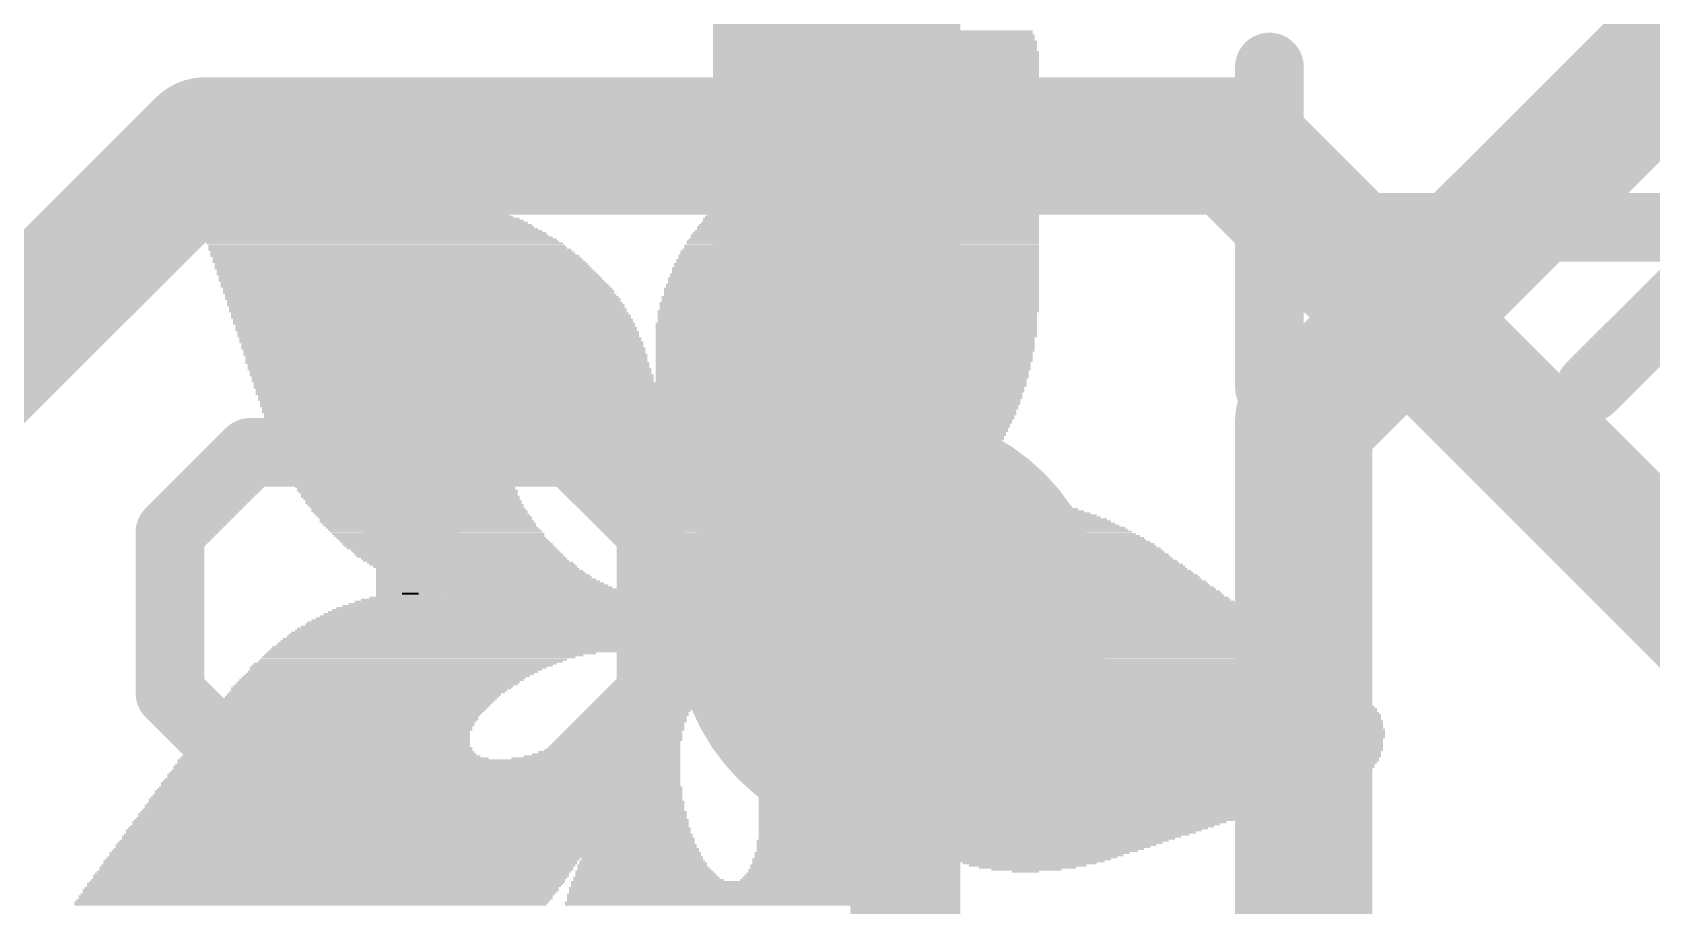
# Model space of a CAD drawing. Extents: x -0.5 to 14.5, y -0.1 to 18.7.
# Drawn here: x 2.222 to 5.215, y 7.485 to 9.1 of the extents above; entities that cross this region are included whole.
import ezdxf

# ---------------------------------------------------------------- set-up
doc = ezdxf.new("R2010")
doc.units = 0
for name, color, linetype in [('1', 12, 'CONTINUOUS'), ('16', 132, 'CONTINUOUS'), ('18', 110, 'CONTINUOUS'), ('21', 40, 'CONTINUOUS'), ('22', 6, 'CONTINUOUS')]:
    doc.layers.add(name, color=color, linetype=linetype)

# ---------------------------------------------------------------- blocks, each defined once
blk = doc.blocks.new('RECT')
blk.add_solid([(-0.5, -0.5), (0.5, -0.5), (-0.5, 0.5), (0.5, 0.5)])
blk = doc.blocks.new('ROUNDV')
at = {"const_width": 0.5}
blk.add_lwpolyline([(0, -0.25, 1), (0, 0.25, 1), (0, -0.25)], format="xyb", dxfattribs=at)

msp = doc.modelspace()

# ---------------------------------------------------------------- linework, layer by layer
at = {"layer": '1'}
for points, const_width in [([(3.683, 10.287), (3.683, 8.128)], 0.4064), ([(4.572, 8.382), (5.7, 9.51)], 0.254), ([(4.572, 6.858), (4.572, 8.382)], 0.254), ([(3.683, 8.128), (3.81, 8.001)], 0.4064)]:
    msp.add_lwpolyline(points, dxfattribs=dict(at, const_width=const_width))
for points, const_width in [([(4.6355, 8.382, 1), (4.5085, 8.382)], 0.127), ([(4.5271, 8.4269, 1), (4.6169, 8.3371)], 0.127), ([(3.7548, 8.1998, 1), (3.6112, 8.0562)], 0.2032), ([(3.5814, 8.128, 1), (3.7846, 8.128)], 0.2032), ([(3.7382, 7.9292, 1), (3.8818, 8.0728)], 0.2032)]:
    msp.add_lwpolyline(points, format="xyb", dxfattribs=dict(at, const_width=const_width))
at = {"layer": '16', "const_width": 0.254}
for points in [[(2.54, 8.89), (1.27, 7.62)], [(4.445, 8.89), (2.54, 8.89)], [(5.715, 7.62), (4.445, 8.89)]]:
    msp.add_lwpolyline(points, dxfattribs=at)
at = {"layer": '16', "const_width": 0.127}
for points in [[(2.54, 8.9535, 1), (2.54, 8.8265)], [(2.5849, 8.8451, 1), (2.4951, 8.9349)], [(4.4899, 8.9349, 1), (4.4001, 8.8451)], [(4.445, 8.8265, 1), (4.445, 8.9535)]]:
    msp.add_lwpolyline(points, format="xyb", dxfattribs=at)
at = {"layer": '21'}
for points, const_width in [([(3.8354, 5.0832), (3.8354, 9.6488)], 0.2032), ([(2.4757, 8.1749), (2.624, 8.3232)], 0.127), ([(2.624, 8.3232), (2.7723, 8.3232)], 0.127), ([(2.7723, 8.3232), (2.9206, 8.1749)], 0.127), ([(2.9206, 8.1749), (3.0689, 8.3232)], 0.127), ([(3.0689, 8.3232), (3.2172, 8.3232)], 0.127), ([(3.2172, 8.3232), (3.3655, 8.1749)], 0.127), ([(2.4757, 7.8783), (2.4757, 8.1749)], 0.127), ([(2.9206, 8.1749), (2.9206, 8.0266)], 0.127), ([(3.3655, 8.1749), (3.3655, 7.8783)], 0.127), ([(2.624, 7.73), (2.4757, 7.8783)], 0.127), ([(3.3655, 7.8783), (3.2172, 7.73)], 0.127)]:
    msp.add_lwpolyline(points, dxfattribs=dict(at, const_width=const_width))
at = {"layer": '21', "const_width": 0.0635}
for points in [[(2.624, 8.3549, 1), (2.624, 8.2914)], [(2.6465, 8.3007, 1), (2.6016, 8.3456)], [(2.7948, 8.3456, 1), (2.7499, 8.3007)], [(2.7723, 8.2914, 1), (2.7723, 8.3549)], [(3.0689, 8.3549, 1), (3.0689, 8.2914)], [(3.0914, 8.3007, 1), (3.0465, 8.3456)], [(3.2397, 8.3456, 1), (3.1948, 8.3007)], [(3.2172, 8.2914, 1), (3.2172, 8.3549)], [(2.5075, 8.1749, 1), (2.444, 8.1749)], [(2.9524, 8.1749, 1), (2.8889, 8.1749)], [(3.3973, 8.1749, 1), (3.3338, 8.1749)], [(2.4533, 8.1973, 1), (2.4982, 8.1524)], [(2.8982, 8.1973, 1), (2.9431, 8.1524)], [(2.8982, 8.1524, 1), (2.9431, 8.1973)], [(3.343, 8.1524, 1), (3.388, 8.1973)], [(2.8889, 8.0266, 1), (2.9524, 8.0266)], [(2.4982, 7.9008, 1), (2.4533, 7.8559)], [(3.388, 7.8559, 1), (3.343, 7.9008)], [(2.444, 7.8783, 1), (2.5075, 7.8783)], [(3.3338, 7.8783, 1), (3.3973, 7.8783)], [(2.6016, 7.7076, 1), (2.6465, 7.7525)], [(3.1948, 7.7525, 1), (3.2397, 7.7076)]]:
    msp.add_lwpolyline(points, format="xyb", dxfattribs=at)
at = {"layer": '22', "const_width": 0.127}
for points in [[(4.5085, 8.443), (4.5085, 9.0361)], [(5.3983, 8.7396), (4.5085, 8.7396)], [(5.1017, 8.443), (5.3983, 8.7396)]]:
    msp.add_lwpolyline(points, dxfattribs=at)
at = {"layer": '22', "const_width": 0.0635}
for points in [[(4.5403, 9.0361, 1), (4.4768, 9.0361)], [(4.5085, 8.7713, 1), (4.5085, 8.7078)], [(4.4768, 8.443, 1), (4.5403, 8.443)], [(5.0792, 8.4654, 1), (5.1241, 8.4205)]]:
    msp.add_lwpolyline(points, format="xyb", dxfattribs=at)

# ---------------------------------------------------------------- block references
at = {"layer": '18', "xscale": 0.8001, "yscale": 0.8001}
msp.add_blockref('ROUNDV', (3.81, 8.001), dxfattribs=at)
msp.add_blockref('ROUNDV', (3.81, 8.001), dxfattribs=at)
at = {"layer": '22'}
for p, xscale, yscale in [((3.9853, 9.1021), 0.1715, 0.0038), ((3.9681, 9.0716), 0.221, 0.0038), ((3.9719, 9.0754), 0.2134, 0.0038), ((3.9739, 9.0792), 0.2095, 0.0038), ((3.9777, 9.083), 0.2019, 0.0038), ((3.9777, 9.0869), 0.1943, 0.0039), ((3.9796, 9.0907), 0.1905, 0.0038), ((3.9834, 9.0945), 0.1829, 0.0038), ((3.9834, 9.0983), 0.1753, 0.0038), ((3.951, 9.0411), 0.2629, 0.0038), ((3.9529, 9.0449), 0.2591, 0.0038), ((3.9548, 9.0488), 0.2553, 0.0039), ((3.9586, 9.0526), 0.2476, 0.0038), ((3.9605, 9.0564), 0.2438, 0.0038), ((3.9624, 9.0602), 0.24, 0.0038), ((3.9662, 9.064), 0.2324, 0.0038), ((3.9662, 9.0678), 0.2248, 0.0038), ((3.93, 9.0107), 0.3048, 0.0039), ((3.9319, 9.0145), 0.301, 0.0038), ((3.9338, 9.0183), 0.2972, 0.0038), ((3.9377, 9.0221), 0.2895, 0.0038), ((3.9396, 9.0259), 0.2857, 0.0038), ((3.9415, 9.0297), 0.2819, 0.0038), ((3.9453, 9.0335), 0.2743, 0.0038), ((3.9472, 9.0373), 0.2705, 0.0038), ((3.9091, 8.9802), 0.3467, 0.0038), ((3.911, 8.984), 0.3429, 0.0038), ((3.9129, 8.9878), 0.3391, 0.0038), ((3.9167, 8.9916), 0.3315, 0.0038), ((3.9186, 8.9954), 0.3276, 0.0038), ((3.9224, 8.9992), 0.32, 0.0038), ((3.9243, 9.003), 0.3162, 0.0038), ((3.9262, 9.0068), 0.3124, 0.0038), ((3.8881, 8.9497), 0.3886, 0.0038), ((3.89, 8.9535), 0.3848, 0.0038), ((3.8938, 8.9573), 0.3772, 0.0038), ((3.8957, 8.9611), 0.3734, 0.0038), ((3.8976, 8.9649), 0.3696, 0.0038), ((3.9015, 8.9687), 0.3619, 0.0038), ((3.9034, 8.9726), 0.3581, 0.0039), ((3.9053, 8.9764), 0.3543, 0.0038), ((2.5984, 8.9192), 0.0724, 0.0038), ((2.5966, 8.923), 0.0457, 0.0038), ((3.8672, 8.9192), 0.4305, 0.0038), ((3.8691, 8.923), 0.4267, 0.0038), ((3.8729, 8.9268), 0.4191, 0.0038), ((3.8748, 8.9306), 0.4153, 0.0038), ((3.8767, 8.9345), 0.4115, 0.0039), ((3.8805, 8.9383), 0.4038, 0.0038), ((3.8824, 8.9421), 0.4, 0.0038), ((3.8843, 8.9459), 0.3962, 0.0038), ((2.6232, 8.8925), 0.1905, 0.0038), ((2.6194, 8.8963), 0.1753, 0.0039), ((2.6156, 8.9002), 0.16, 0.0038), ((2.6118, 8.904), 0.1447, 0.0038), ((2.608, 8.9078), 0.1295, 0.0038), ((2.6061, 8.9116), 0.1105, 0.0038), ((2.6023, 8.9154), 0.0953, 0.0038), ((3.8481, 8.8925), 0.4686, 0.0038), ((3.8519, 8.8963), 0.461, 0.0039), ((3.8538, 8.9002), 0.4572, 0.0038), ((3.8557, 8.904), 0.4534, 0.0038), ((3.8595, 8.9078), 0.4458, 0.0038), ((3.8615, 8.9116), 0.4419, 0.0038), ((3.8634, 8.9154), 0.4381, 0.0038), ((2.6613, 8.8621), 0.2972, 0.0038), ((2.6499, 8.8697), 0.2743, 0.0038), ((2.6556, 8.8659), 0.2857, 0.0038), ((2.6404, 8.8773), 0.2477, 0.0038), ((2.6461, 8.8735), 0.2591, 0.0038), ((2.6365, 8.8811), 0.2324, 0.0038), ((2.627, 8.8887), 0.2058, 0.0038), ((2.6327, 8.8849), 0.2172, 0.0038), ((3.8272, 8.8621), 0.5105, 0.0038), ((3.831, 8.8659), 0.5029, 0.0038), ((3.8329, 8.8697), 0.4991, 0.0038), ((3.8348, 8.8735), 0.4953, 0.0038), ((3.8386, 8.8773), 0.4877, 0.0038), ((3.8405, 8.8811), 0.4839, 0.0038), ((3.8443, 8.8849), 0.4762, 0.0038), ((3.8462, 8.8887), 0.4724, 0.0038), ((2.6708, 8.8544), 0.3238, 0.0038), ((2.6937, 8.8392), 0.3696, 0.0038), ((2.6994, 8.8354), 0.381, 0.0038), ((2.7051, 8.8316), 0.3924, 0.0038), ((2.6766, 8.8506), 0.3353, 0.0038), ((2.6823, 8.8468), 0.3467, 0.0038), ((2.688, 8.843), 0.3581, 0.0038), ((2.667, 8.8582), 0.3086, 0.0039), ((3.8081, 8.8316), 0.5486, 0.0038), ((3.81, 8.8354), 0.5448, 0.0038), ((3.8138, 8.8392), 0.5372, 0.0038), ((3.8157, 8.843), 0.5334, 0.0038), ((3.8176, 8.8468), 0.5296, 0.0038), ((3.8195, 8.8506), 0.5258, 0.0038), ((3.8234, 8.8544), 0.5181, 0.0038), ((3.8253, 8.8582), 0.5143, 0.0039), ((2.7108, 8.8278), 0.4038, 0.0038), ((2.7166, 8.824), 0.4153, 0.0038), ((2.7356, 8.8125), 0.4458, 0.0038), ((2.7432, 8.8087), 0.461, 0.0038), ((2.7489, 8.8049), 0.4724, 0.0038), ((2.7242, 8.8201), 0.4229, 0.0039), ((2.7299, 8.8163), 0.4343, 0.0038), ((2.7566, 8.8011), 0.4801, 0.0038), ((3.7929, 8.8011), 0.5791, 0.0038), ((3.7948, 8.8049), 0.5753, 0.0038), ((3.7967, 8.8087), 0.5715, 0.0038), ((3.7986, 8.8125), 0.5677, 0.0038), ((3.8005, 8.8163), 0.5639, 0.0038), ((3.8024, 8.8201), 0.5601, 0.0039), ((3.8043, 8.824), 0.5562, 0.0038), ((3.8062, 8.8278), 0.5524, 0.0038), ((2.768, 8.7935), 0.5029, 0.0038), ((2.7623, 8.7973), 0.4915, 0.0038), ((2.7756, 8.7897), 0.5106, 0.0038), ((2.7813, 8.7859), 0.522, 0.0038), ((2.787, 8.782), 0.5334, 0.0039), ((2.8041, 8.7706), 0.5601, 0.0038), ((2.7946, 8.7782), 0.541, 0.0038), ((2.8004, 8.7744), 0.5525, 0.0038), ((3.7795, 8.7744), 0.6058, 0.0038), ((3.7795, 8.7706), 0.6058, 0.0038), ((3.7814, 8.7782), 0.602, 0.0038), ((3.7833, 8.782), 0.5982, 0.0039), ((3.7853, 8.7859), 0.5943, 0.0038), ((3.7872, 8.7897), 0.5905, 0.0038), ((3.7891, 8.7935), 0.5867, 0.0038), ((3.791, 8.7973), 0.5829, 0.0038), ((2.8098, 8.7668), 0.5715, 0.0038), ((2.8155, 8.763), 0.5753, 0.0038), ((2.8194, 8.7592), 0.583, 0.0038), ((2.8251, 8.7554), 0.5944, 0.0038), ((2.8384, 8.7439), 0.6135, 0.0039), ((2.8308, 8.7516), 0.5982, 0.0038), ((2.8346, 8.7478), 0.6058, 0.0038), ((2.8423, 8.7401), 0.6134, 0.0038), ((3.7662, 8.7401), 0.6324, 0.0038), ((3.7681, 8.7439), 0.6286, 0.0039), ((3.77, 8.7478), 0.6248, 0.0038), ((3.7719, 8.7554), 0.621, 0.0038), ((3.7719, 8.7516), 0.621, 0.0038), ((3.7738, 8.7592), 0.6172, 0.0038), ((3.7757, 8.763), 0.6134, 0.0038), ((3.7776, 8.7668), 0.6096, 0.0038), ((2.8461, 8.7363), 0.621, 0.0038), ((2.8499, 8.7325), 0.6286, 0.0038), ((2.8556, 8.7287), 0.6324, 0.0038), ((2.8575, 8.7249), 0.6362, 0.0038), ((2.8614, 8.7211), 0.6439, 0.0038), ((2.8728, 8.7097), 0.6591, 0.0038), ((2.8671, 8.7173), 0.6477, 0.0038), ((2.869, 8.7135), 0.6515, 0.0038), ((3.7567, 8.7135), 0.6515, 0.0038), ((3.7567, 8.7097), 0.6515, 0.0038), ((3.7586, 8.7173), 0.6477, 0.0038), ((3.7605, 8.7249), 0.6439, 0.0038), ((3.7605, 8.7211), 0.6439, 0.0038), ((3.7624, 8.7287), 0.6401, 0.0038), ((3.7643, 8.7325), 0.6363, 0.0038), ((3.7662, 8.7363), 0.6324, 0.0038), ((2.8765, 8.7058), 0.6591, 0.0039), ((2.8784, 8.702), 0.6629, 0.0038), ((2.8822, 8.6982), 0.6705, 0.0038), ((2.8861, 8.6944), 0.6706, 0.0038), ((2.888, 8.6906), 0.6744, 0.0038), ((2.8918, 8.6868), 0.682, 0.0038), ((2.8956, 8.683), 0.682, 0.0038), ((3.749, 8.6868), 0.6667, 0.0038), ((3.749, 8.683), 0.6667, 0.0038), ((3.751, 8.6944), 0.6629, 0.0038), ((3.751, 8.6906), 0.6629, 0.0038), ((3.7529, 8.6982), 0.6591, 0.0038), ((3.7548, 8.7058), 0.6553, 0.0039), ((3.7548, 8.702), 0.6553, 0.0038), ((2.8975, 8.6792), 0.6858, 0.0038), ((2.8994, 8.6754), 0.6896, 0.0038), ((2.9032, 8.6716), 0.6896, 0.0038), ((2.9051, 8.6677), 0.6934, 0.0039), ((2.907, 8.6639), 0.6972, 0.0038), ((2.9108, 8.6601), 0.6973, 0.0038), ((2.9127, 8.6563), 0.7011, 0.0038), ((2.9146, 8.6525), 0.7049, 0.0038), ((3.7414, 8.6525), 0.682, 0.0038), ((3.7433, 8.6639), 0.6782, 0.0038), ((3.7433, 8.6601), 0.6782, 0.0038), ((3.7433, 8.6563), 0.6782, 0.0038), ((3.7452, 8.6716), 0.6744, 0.0038), ((3.7452, 8.6677), 0.6744, 0.0039), ((3.7471, 8.6792), 0.6705, 0.0038), ((3.7471, 8.6754), 0.6705, 0.0038), ((2.9184, 8.6487), 0.7049, 0.0038), ((2.9204, 8.6449), 0.7087, 0.0038), ((2.9223, 8.6411), 0.7125, 0.0038), ((2.9261, 8.6373), 0.7125, 0.0038), ((2.928, 8.6335), 0.7163, 0.0038), ((2.9299, 8.6296), 0.7201, 0.0039), ((2.9337, 8.6258), 0.72, 0.0038), ((2.9357, 8.622), 0.7239, 0.0038), ((3.7357, 8.6258), 0.6934, 0.0038), ((3.7357, 8.622), 0.6934, 0.0038), ((3.7376, 8.6335), 0.6896, 0.0038), ((3.7376, 8.6296), 0.6896, 0.0039), ((3.7395, 8.6449), 0.6858, 0.0038), ((3.7395, 8.6411), 0.6858, 0.0038), ((3.7395, 8.6373), 0.6858, 0.0038), ((3.7414, 8.6487), 0.682, 0.0038), ((2.9357, 8.6182), 0.7239, 0.0038), ((2.9432, 8.6068), 0.7315, 0.0038), ((2.9395, 8.6144), 0.7239, 0.0038), ((2.9414, 8.6106), 0.7277, 0.0038), ((2.9451, 8.603), 0.7277, 0.0038), ((2.947, 8.5992), 0.7315, 0.0038), ((2.9489, 8.5954), 0.7353, 0.0038), ((2.9508, 8.5915), 0.7315, 0.0039), ((3.7319, 8.5992), 0.701, 0.0038), ((3.7319, 8.5954), 0.701, 0.0038), ((3.7319, 8.5915), 0.701, 0.0039), ((3.7338, 8.6106), 0.6972, 0.0038), ((3.7338, 8.6068), 0.6972, 0.0038), ((3.7338, 8.603), 0.6972, 0.0038), ((3.7357, 8.6182), 0.6934, 0.0038), ((3.7357, 8.6144), 0.6934, 0.0038), ((2.9527, 8.5877), 0.7353, 0.0038), ((2.9527, 8.5839), 0.7353, 0.0038), ((2.9566, 8.5801), 0.7353, 0.0038), ((2.9585, 8.5763), 0.7391, 0.0038), ((2.9585, 8.5725), 0.7391, 0.0038), ((2.9642, 8.5611), 0.743, 0.0038), ((2.9623, 8.5687), 0.7391, 0.0038), ((2.9623, 8.5649), 0.7391, 0.0038), ((3.7262, 8.5611), 0.7048, 0.0038), ((3.73, 8.5839), 0.7048, 0.0038), ((3.7281, 8.5801), 0.701, 0.0038), ((3.7281, 8.5763), 0.701, 0.0038), ((3.7281, 8.5725), 0.701, 0.0038), ((3.7281, 8.5687), 0.701, 0.0038), ((3.7281, 8.5649), 0.701, 0.0038), ((3.7319, 8.5877), 0.701, 0.0038), ((2.9661, 8.5573), 0.7392, 0.0038), ((2.968, 8.5534), 0.743, 0.0039), ((2.968, 8.5496), 0.743, 0.0038), ((2.9718, 8.5458), 0.743, 0.0038), ((2.9718, 8.542), 0.743, 0.0038), ((2.9718, 8.5382), 0.743, 0.0038), ((2.9756, 8.5344), 0.743, 0.0038), ((2.9756, 8.5306), 0.743, 0.0038), ((3.7262, 8.5573), 0.7048, 0.0038), ((3.7262, 8.5534), 0.7048, 0.0039), ((3.7262, 8.5496), 0.7048, 0.0038), ((3.7262, 8.5458), 0.7048, 0.0038), ((3.7262, 8.542), 0.7048, 0.0038), ((3.7262, 8.5382), 0.7048, 0.0038), ((3.7243, 8.5344), 0.701, 0.0038), ((3.7243, 8.5306), 0.701, 0.0038), ((2.9775, 8.5268), 0.7468, 0.0038), ((2.9794, 8.523), 0.743, 0.0038), ((2.9794, 8.5192), 0.743, 0.0038), ((2.9813, 8.5153), 0.7468, 0.0039), ((2.9832, 8.5115), 0.7429, 0.0038), ((2.9832, 8.5077), 0.7429, 0.0038), ((2.9851, 8.5039), 0.7467, 0.0038), ((2.987, 8.5001), 0.7429, 0.0038), ((3.7243, 8.5268), 0.701, 0.0038), ((3.7243, 8.523), 0.701, 0.0038), ((3.7243, 8.5192), 0.701, 0.0038), ((3.7243, 8.5153), 0.701, 0.0039), ((3.7243, 8.5115), 0.701, 0.0038), ((3.7224, 8.5077), 0.6972, 0.0038), ((3.7224, 8.5039), 0.6972, 0.0038), ((3.7224, 8.5001), 0.6972, 0.0038), ((2.987, 8.4963), 0.7429, 0.0038), ((2.987, 8.4925), 0.7429, 0.0038), ((2.9889, 8.4887), 0.7467, 0.0038), ((2.9909, 8.4849), 0.7429, 0.0038), ((2.9909, 8.4811), 0.7429, 0.0038), ((2.9928, 8.4772), 0.7467, 0.0039), ((2.9947, 8.4734), 0.7429, 0.0038), ((3.7224, 8.4963), 0.6972, 0.0038), ((3.7224, 8.4925), 0.6972, 0.0038), ((3.7205, 8.4887), 0.6934, 0.0038), ((3.7205, 8.4849), 0.6934, 0.0038), ((3.7205, 8.4811), 0.6934, 0.0038), ((3.7205, 8.4772), 0.6934, 0.0039), ((3.7186, 8.4734), 0.6896, 0.0038), ((2.9947, 8.4696), 0.7429, 0.0038), ((2.9966, 8.4658), 0.7467, 0.0038), ((2.9985, 8.462), 0.7429, 0.0038), ((2.9985, 8.4582), 0.7429, 0.0038), ((2.9985, 8.4544), 0.7429, 0.0038), ((3.3452, 8.4506), 1.4288, 0.0038), ((3.3452, 8.4468), 1.4288, 0.0038), ((3.3433, 8.443), 1.4249, 0.0038), ((3.7186, 8.4696), 0.6896, 0.0038), ((3.7186, 8.4658), 0.6896, 0.0038), ((3.7186, 8.462), 0.6896, 0.0038), ((3.7167, 8.4582), 0.6858, 0.0038), ((3.7167, 8.4544), 0.6858, 0.0038), ((3.3452, 8.4391), 1.4211, 0.0039), ((3.3452, 8.4353), 1.4211, 0.0038), ((3.3433, 8.4315), 1.4173, 0.0038), ((3.3452, 8.4277), 1.4135, 0.0038), ((3.3452, 8.4239), 1.4135, 0.0038), ((3.3433, 8.4201), 1.4097, 0.0038), ((3.3452, 8.4163), 1.4059, 0.0038), ((3.3452, 8.4125), 1.4059, 0.0038), ((3.3433, 8.4087), 1.4021, 0.0038), ((3.1375, 8.401), 0.983, 0.0039), ((3.1318, 8.3972), 0.9716, 0.0038), ((3.3452, 8.4049), 1.3983, 0.0038), ((3.128, 8.3896), 0.9563, 0.0038), ((3.1261, 8.3858), 0.9525, 0.0038), ((3.1319, 8.3934), 0.9639, 0.0038), ((3.1242, 8.382), 0.941, 0.0038), ((3.8481, 8.401), 0.3848, 0.0039), ((3.8519, 8.3972), 0.3772, 0.0038), ((3.8538, 8.3934), 0.3734, 0.0038), ((3.8538, 8.3896), 0.3658, 0.0038), ((3.8538, 8.3858), 0.3658, 0.0038), ((3.8538, 8.382), 0.3582, 0.0038), ((3.1223, 8.3782), 0.9372, 0.0038), ((3.1204, 8.3744), 0.9334, 0.0038), ((3.1204, 8.3706), 0.9258, 0.0038), ((3.1185, 8.3668), 0.922, 0.0038), ((3.1166, 8.3629), 0.9182, 0.0039), ((3.1166, 8.3591), 0.9106, 0.0038), ((3.1147, 8.3553), 0.9068, 0.0038), ((3.1128, 8.3515), 0.903, 0.0038), ((3.8538, 8.3782), 0.3582, 0.0038), ((3.8519, 8.3744), 0.3544, 0.0038), ((3.8538, 8.3706), 0.3505, 0.0038), ((3.8519, 8.3668), 0.3467, 0.0038), ((3.8519, 8.3629), 0.3467, 0.0039), ((3.85, 8.3591), 0.3429, 0.0038), ((3.85, 8.3553), 0.3429, 0.0038), ((3.8481, 8.3515), 0.339, 0.0038), ((3.1128, 8.3477), 0.8953, 0.0038), ((3.1128, 8.3439), 0.8953, 0.0038), ((3.1128, 8.3401), 0.8877, 0.0038), ((3.1109, 8.3363), 0.8839, 0.0038), ((3.109, 8.3325), 0.8801, 0.0038), ((2.907, 8.3248), 0.4686, 0.0039), ((3.1109, 8.3287), 0.8763, 0.0038), ((2.9013, 8.321), 0.4496, 0.0038), ((3.3471, 8.3248), 0.3962, 0.0039), ((3.3566, 8.321), 0.3696, 0.0038), ((3.8367, 8.321), 0.3239, 0.0038), ((3.8481, 8.3477), 0.339, 0.0038), ((3.8462, 8.3439), 0.3352, 0.0038), ((3.8462, 8.3401), 0.3352, 0.0038), ((3.8443, 8.3363), 0.3314, 0.0038), ((3.8424, 8.3325), 0.3276, 0.0038), ((3.8424, 8.3287), 0.3276, 0.0038), ((3.8405, 8.3248), 0.3238, 0.0039), ((2.8975, 8.3172), 0.442, 0.0038), ((2.8975, 8.3134), 0.4344, 0.0038), ((2.8975, 8.3096), 0.4344, 0.0038), ((2.8975, 8.3058), 0.4268, 0.0038), ((2.8975, 8.302), 0.4268, 0.0038), ((2.8995, 8.2982), 0.4229, 0.0038), ((2.8995, 8.2944), 0.4229, 0.0038), ((2.9014, 8.2906), 0.4191, 0.0038), ((3.3624, 8.3172), 0.3581, 0.0038), ((3.3643, 8.3134), 0.3467, 0.0038), ((3.3662, 8.3096), 0.3353, 0.0038), ((3.37, 8.3058), 0.3277, 0.0038), ((3.3719, 8.302), 0.3163, 0.0038), ((3.3757, 8.2982), 0.3086, 0.0038), ((3.3757, 8.2944), 0.301, 0.0038), ((3.3795, 8.2906), 0.2934, 0.0038), ((3.8272, 8.2982), 0.3125, 0.0038), ((3.8252, 8.2944), 0.3086, 0.0038), ((3.8233, 8.2906), 0.3048, 0.0038), ((3.8367, 8.3172), 0.3239, 0.0038), ((3.8348, 8.3134), 0.3201, 0.0038), ((3.8329, 8.3096), 0.3163, 0.0038), ((3.831, 8.3058), 0.3125, 0.0038), ((3.831, 8.302), 0.3125, 0.0038), ((2.9014, 8.2867), 0.4191, 0.0039), ((2.9033, 8.2829), 0.4153, 0.0038), ((2.9033, 8.2791), 0.4153, 0.0038), ((2.9052, 8.2753), 0.4115, 0.0038), ((2.9052, 8.2715), 0.4115, 0.0038), ((2.9071, 8.2677), 0.4077, 0.0038), ((2.9108, 8.2639), 0.4077, 0.0038), ((3.3795, 8.2867), 0.2857, 0.0039), ((3.3814, 8.2829), 0.2743, 0.0038), ((3.3833, 8.2791), 0.2705, 0.0038), ((3.3833, 8.2753), 0.2629, 0.0038), ((3.3852, 8.2715), 0.2591, 0.0038), ((3.3871, 8.2677), 0.2476, 0.0038), ((3.389, 8.2639), 0.2438, 0.0038), ((3.81, 8.2715), 0.2934, 0.0038), ((3.8081, 8.2677), 0.2896, 0.0038), ((3.8062, 8.2639), 0.2858, 0.0038), ((3.8176, 8.2829), 0.301, 0.0038), ((3.8157, 8.2791), 0.2972, 0.0038), ((3.8138, 8.2753), 0.2934, 0.0038), ((3.8214, 8.2867), 0.301, 0.0039), ((2.9108, 8.2601), 0.4077, 0.0038), ((2.9127, 8.2563), 0.4039, 0.0038), ((2.9146, 8.2525), 0.4077, 0.0038), ((2.9165, 8.2486), 0.4039, 0.0039), ((2.9184, 8.2448), 0.4001, 0.0038), ((2.9204, 8.241), 0.4039, 0.0038), ((2.9223, 8.2372), 0.4001, 0.0038), ((2.9261, 8.2334), 0.4, 0.0038), ((3.3909, 8.2601), 0.24, 0.0038), ((3.3909, 8.2563), 0.2324, 0.0038), ((3.3928, 8.2525), 0.2286, 0.0038), ((3.3928, 8.2486), 0.221, 0.0039), ((3.3947, 8.2448), 0.2172, 0.0038), ((3.3947, 8.241), 0.2096, 0.0038), ((3.3966, 8.2372), 0.2058, 0.0038), ((3.3986, 8.2334), 0.2019, 0.0038), ((3.7795, 8.2334), 0.2629, 0.0038), ((3.7872, 8.241), 0.2705, 0.0038), ((3.7853, 8.2372), 0.2667, 0.0038), ((3.7967, 8.2525), 0.2819, 0.0038), ((3.7948, 8.2486), 0.2781, 0.0039), ((3.791, 8.2448), 0.2705, 0.0038), ((3.8024, 8.2601), 0.2858, 0.0038), ((3.8005, 8.2563), 0.2819, 0.0038), ((4.0347, 8.2334), 0.1105, 0.0038), ((4.0328, 8.2372), 0.0381, 0.0038), ((2.9261, 8.2296), 0.4, 0.0038), ((2.9299, 8.2258), 0.4, 0.0038), ((2.9318, 8.222), 0.3962, 0.0038), ((2.9356, 8.2182), 0.3962, 0.0038), ((2.9375, 8.2144), 0.4, 0.0038), ((2.9394, 8.2105), 0.3962, 0.0039), ((2.9432, 8.2067), 0.3962, 0.0038), ((2.947, 8.2029), 0.3963, 0.0038), ((3.3986, 8.2296), 0.1943, 0.0038), ((3.4005, 8.2258), 0.1905, 0.0038), ((3.4024, 8.222), 0.1867, 0.0038), ((3.4024, 8.2182), 0.1791, 0.0038), ((3.4024, 8.2144), 0.1791, 0.0038), ((3.4043, 8.2105), 0.1753, 0.0039), ((3.4043, 8.2067), 0.1677, 0.0038), ((3.4062, 8.2029), 0.1639, 0.0038), ((3.751, 8.2029), 0.2363, 0.0038), ((3.7586, 8.2105), 0.2439, 0.0039), ((3.7548, 8.2067), 0.2363, 0.0038), ((3.7662, 8.2182), 0.2514, 0.0038), ((3.7624, 8.2144), 0.2438, 0.0038), ((3.7738, 8.2258), 0.259, 0.0038), ((3.77, 8.222), 0.2514, 0.0038), ((3.7777, 8.2296), 0.2591, 0.0038), ((4.0367, 8.2029), 0.32, 0.0038), ((4.0386, 8.2067), 0.301, 0.0038), ((4.0367, 8.2105), 0.282, 0.0039), ((4.0367, 8.2144), 0.259, 0.0038), ((4.0367, 8.2182), 0.2362, 0.0038), ((4.0367, 8.222), 0.2134, 0.0038), ((4.0367, 8.2258), 0.1828, 0.0038), ((4.0348, 8.2296), 0.1486, 0.0038), ((2.9489, 8.1991), 0.3925, 0.0038), ((2.9508, 8.1953), 0.3963, 0.0038), ((2.9546, 8.1915), 0.3963, 0.0038), ((2.9566, 8.1877), 0.3925, 0.0038), ((2.9604, 8.1839), 0.3924, 0.0038), ((2.9642, 8.1801), 0.3924, 0.0038), ((2.968, 8.1763), 0.3924, 0.0038), ((2.9718, 8.1724), 0.3924, 0.0039), ((3.4081, 8.1991), 0.1601, 0.0038), ((3.4081, 8.1953), 0.1601, 0.0038), ((3.408, 8.1915), 0.1524, 0.0038), ((3.41, 8.1877), 0.1485, 0.0038), ((3.41, 8.1839), 0.1485, 0.0038), ((3.4119, 8.1801), 0.1447, 0.0038), ((3.4138, 8.1763), 0.1409, 0.0038), ((3.4138, 8.1724), 0.1409, 0.0039), ((3.9377, 8.1724), 0.6477, 0.0039), ((3.9358, 8.1763), 0.6363, 0.0038), ((3.9319, 8.1839), 0.621, 0.0038), ((3.9338, 8.1801), 0.6248, 0.0038), ((3.9243, 8.1915), 0.5982, 0.0038), ((3.9281, 8.1877), 0.6058, 0.0038), ((3.9224, 8.1953), 0.5868, 0.0038), ((3.7471, 8.1991), 0.2286, 0.0038), ((4.0366, 8.1991), 0.3429, 0.0038), ((2.9737, 8.1686), 0.3886, 0.0038), ((2.9775, 8.1648), 0.3886, 0.0038), ((2.9813, 8.161), 0.3886, 0.0038), ((2.9851, 8.1572), 0.3886, 0.0038), ((2.9889, 8.1534), 0.3887, 0.0038), ((2.9928, 8.1496), 0.3887, 0.0038), ((2.9966, 8.1458), 0.3886, 0.0038), ((3.0023, 8.142), 0.3848, 0.0038), ((3.4138, 8.1686), 0.1333, 0.0038), ((3.4138, 8.1648), 0.1333, 0.0038), ((3.4157, 8.161), 0.1295, 0.0038), ((3.4157, 8.1572), 0.1295, 0.0038), ((3.4176, 8.1534), 0.1257, 0.0038), ((3.4176, 8.1496), 0.1257, 0.0038), ((3.4195, 8.1458), 0.1219, 0.0038), ((3.4195, 8.142), 0.1219, 0.0038), ((3.951, 8.142), 0.7201, 0.0038), ((3.951, 8.1458), 0.7125, 0.0038), ((3.9491, 8.1496), 0.7011, 0.0038), ((3.9453, 8.1572), 0.6858, 0.0038), ((3.9491, 8.1534), 0.6934, 0.0038), ((3.9434, 8.161), 0.6743, 0.0038), ((3.9434, 8.1648), 0.6667, 0.0038), ((3.9415, 8.1686), 0.6553, 0.0038), ((3.0061, 8.1382), 0.3848, 0.0038), ((3.0099, 8.1343), 0.3848, 0.0039), ((3.0137, 8.1305), 0.3848, 0.0038), ((3.0194, 8.1267), 0.381, 0.0038), ((3.0232, 8.1229), 0.381, 0.0038), ((3.0309, 8.1191), 0.381, 0.0038), ((3.0347, 8.1153), 0.381, 0.0038), ((3.0404, 8.1115), 0.3772, 0.0038), ((3.4214, 8.1382), 0.1181, 0.0038), ((3.4214, 8.1343), 0.1181, 0.0039), ((3.4233, 8.1305), 0.1143, 0.0038), ((3.4252, 8.1267), 0.1181, 0.0038), ((3.4252, 8.1229), 0.1181, 0.0038), ((3.4252, 8.1191), 0.1181, 0.0038), ((3.4271, 8.1153), 0.1143, 0.0038), ((3.429, 8.1115), 0.1182, 0.0038), ((3.9567, 8.1115), 0.7925, 0.0038), ((3.9567, 8.1153), 0.7848, 0.0038), ((3.9548, 8.1191), 0.7734, 0.0038), ((3.9548, 8.1229), 0.7658, 0.0038), ((3.9529, 8.1267), 0.7544, 0.0038), ((3.9529, 8.1305), 0.7468, 0.0038), ((3.9529, 8.1343), 0.7391, 0.0039), ((3.951, 8.1382), 0.7277, 0.0038), ((3.0461, 8.1077), 0.3734, 0.0038), ((3.0537, 8.1039), 0.3734, 0.0038), ((3.0575, 8.1001), 0.3734, 0.0038), ((3.0671, 8.0962), 0.3695, 0.0039), ((3.0728, 8.0924), 0.3657, 0.0038), ((3.0804, 8.0886), 0.3658, 0.0038), ((3.0899, 8.0848), 0.362, 0.0038), ((3.0995, 8.081), 0.3581, 0.0038), ((3.8786, 8.0848), 1.0249, 0.0038), ((3.8805, 8.081), 1.0287, 0.0038), ((3.429, 8.1077), 0.1182, 0.0038), ((3.4309, 8.1039), 0.122, 0.0038), ((3.4328, 8.1001), 0.1258, 0.0038), ((3.4366, 8.0962), 0.1334, 0.0039), ((3.8748, 8.0924), 1.0097, 0.0038), ((3.8767, 8.0886), 1.0135, 0.0038), ((3.9548, 8.0962), 0.842, 0.0039), ((3.9548, 8.1001), 0.8268, 0.0038), ((3.9567, 8.1039), 0.8154, 0.0038), ((3.9548, 8.1077), 0.8039, 0.0038), ((3.6386, 8.0543), 1.5887, 0.0038), ((3.6442, 8.0582), 1.5621, 0.0039), ((2.9204, 8.062), 0.0305, 0.0038), ((3.109, 8.0772), 0.3543, 0.0038), ((3.1185, 8.0734), 0.3505, 0.0038), ((3.1319, 8.0696), 0.3467, 0.0038), ((3.1433, 8.0658), 0.3467, 0.0038), ((3.7033, 8.062), 1.4364, 0.0038), ((3.8824, 8.0658), 1.0706, 0.0038), ((3.8824, 8.0696), 1.0554, 0.0038), ((3.8824, 8.0734), 1.0478, 0.0038), ((3.8805, 8.0772), 1.0363, 0.0038), ((3.6176, 8.0239), 1.7145, 0.0038), ((3.6195, 8.0277), 1.703, 0.0038), ((3.6195, 8.0315), 1.6878, 0.0038), ((3.6214, 8.0353), 1.6764, 0.0038), ((3.6233, 8.0391), 1.6574, 0.0038), ((3.6272, 8.0429), 1.6421, 0.0038), ((3.631, 8.0467), 1.6269, 0.0038), ((3.6328, 8.0505), 1.6078, 0.0038), ((3.1471, 7.9934), 0.8801, 0.0038), ((3.1528, 7.9972), 0.8839, 0.0038), ((3.1604, 8.001), 0.884, 0.0038), ((3.1681, 8.0048), 0.8839, 0.0038), ((3.1776, 8.0086), 0.8953, 0.0038), ((3.1947, 8.0124), 0.9144, 0.0038), ((3.6157, 8.0162), 1.7412, 0.0038), ((3.6157, 8.0201), 1.726, 0.0039), ((4.1053, 8.0124), 0.7696, 0.0038), ((4.1224, 8.0086), 0.743, 0.0038), ((4.1357, 8.0048), 0.7315, 0.0038), ((4.1452, 8.001), 0.7201, 0.0038), ((4.1567, 7.9972), 0.7124, 0.0038), ((4.1643, 7.9934), 0.7049, 0.0038), ((3.1166, 7.9629), 0.903, 0.0038), ((3.1204, 7.9667), 0.8954, 0.0038), ((3.1223, 7.9705), 0.8916, 0.0038), ((3.1242, 7.9743), 0.8878, 0.0038), ((3.128, 7.9781), 0.8878, 0.0038), ((3.1319, 7.982), 0.8801, 0.0039), ((3.1357, 7.9858), 0.8801, 0.0038), ((3.1395, 7.9896), 0.8801, 0.0038), ((4.1719, 7.9896), 0.6973, 0.0038), ((4.1796, 7.9858), 0.6972, 0.0038), ((4.1853, 7.982), 0.6934, 0.0039), ((4.1948, 7.9781), 0.6896, 0.0038), ((4.1986, 7.9743), 0.6896, 0.0038), ((4.2043, 7.9705), 0.6858, 0.0038), ((4.212, 7.9667), 0.6858, 0.0038), ((4.2158, 7.9629), 0.6858, 0.0038), ((2.9108, 7.9324), 0.5601, 0.0038), ((2.9204, 7.9362), 0.5639, 0.0038), ((2.9261, 7.94), 0.5677, 0.0038), ((2.9356, 7.9439), 0.5792, 0.0039), ((2.9451, 7.9477), 0.5905, 0.0038), ((2.9585, 7.9515), 0.6096, 0.0038), ((3.1128, 7.9553), 0.9106, 0.0038), ((3.1147, 7.9591), 0.9068, 0.0038), ((3.4367, 7.9515), 0.2629, 0.0038), ((3.4462, 7.9477), 0.2515, 0.0038), ((3.45, 7.9439), 0.2439, 0.0039), ((3.4538, 7.94), 0.2439, 0.0038), ((3.4576, 7.9362), 0.2438, 0.0038), ((3.4595, 7.9324), 0.2476, 0.0038), ((4.2215, 7.9591), 0.682, 0.0038), ((4.2272, 7.9553), 0.6858, 0.0038), ((4.231, 7.9515), 0.6858, 0.0038), ((4.2367, 7.9477), 0.6896, 0.0038), ((4.2405, 7.9439), 0.6896, 0.0039), ((4.2424, 7.94), 0.6934, 0.0038), ((4.2481, 7.9362), 0.6973, 0.0038), ((4.2519, 7.9324), 0.6973, 0.0038), ((2.867, 7.9019), 0.5258, 0.0038), ((2.8708, 7.9058), 0.5258, 0.0039), ((2.8765, 7.9096), 0.5295, 0.0038), ((2.8823, 7.9134), 0.5334, 0.0038), ((2.888, 7.9172), 0.5372, 0.0038), ((2.8975, 7.9248), 0.5486, 0.0038), ((2.8937, 7.921), 0.541, 0.0038), ((2.9052, 7.9286), 0.5563, 0.0038), ((3.4633, 7.9286), 0.2476, 0.0038), ((3.4652, 7.9248), 0.2514, 0.0038), ((3.4671, 7.921), 0.2552, 0.0038), ((3.471, 7.9172), 0.2629, 0.0038), ((3.4729, 7.9134), 0.2667, 0.0038), ((3.4767, 7.9096), 0.2743, 0.0038), ((3.4805, 7.9058), 0.2819, 0.0039), ((3.4843, 7.9019), 0.2895, 0.0038), ((4.271, 7.9019), 0.743, 0.0038), ((4.2557, 7.9286), 0.7049, 0.0038), ((4.2576, 7.9248), 0.7087, 0.0038), ((4.2595, 7.921), 0.7125, 0.0038), ((4.2633, 7.9172), 0.7201, 0.0038), ((4.2652, 7.9134), 0.7239, 0.0038), ((4.2691, 7.9096), 0.7316, 0.0038), ((4.271, 7.9058), 0.7354, 0.0039), ((2.8309, 7.8715), 0.5067, 0.0038), ((2.8347, 7.8753), 0.5067, 0.0038), ((2.8403, 7.8791), 0.5105, 0.0038), ((2.8441, 7.8829), 0.5105, 0.0038), ((2.848, 7.8867), 0.5182, 0.0038), ((2.8518, 7.8905), 0.5182, 0.0038), ((2.8575, 7.8943), 0.522, 0.0038), ((2.8613, 7.8981), 0.522, 0.0038), ((3.5281, 7.8715), 0.4153, 0.0038), ((3.509, 7.8791), 0.3696, 0.0038), ((3.5185, 7.8753), 0.3886, 0.0038), ((3.5033, 7.8829), 0.3506, 0.0038), ((3.4994, 7.8867), 0.3353, 0.0038), ((3.4938, 7.8905), 0.3239, 0.0038), ((3.4862, 7.8981), 0.3009, 0.0038), ((3.49, 7.8943), 0.3086, 0.0038), ((4.2596, 7.8715), 0.8496, 0.0038), ((4.2672, 7.8753), 0.8268, 0.0038), ((4.2691, 7.8791), 0.8078, 0.0038), ((4.271, 7.8829), 0.7963, 0.0038), ((4.2729, 7.8867), 0.7848, 0.0038), ((4.2729, 7.8905), 0.7696, 0.0038), ((4.2729, 7.8943), 0.762, 0.0038), ((4.2729, 7.8981), 0.7544, 0.0038), ((2.8079, 7.8448), 0.4991, 0.0038), ((2.8117, 7.8486), 0.4991, 0.0038), ((2.8155, 7.8524), 0.4991, 0.0038), ((2.8175, 7.8562), 0.503, 0.0038), ((2.8213, 7.86), 0.503, 0.0038), ((2.8271, 7.8677), 0.5067, 0.0039), ((2.8252, 7.8638), 0.5029, 0.0038), ((3.3661, 7.8448), 0.1448, 0.0038), ((3.37, 7.8486), 0.1447, 0.0038), ((3.3719, 7.8524), 0.1409, 0.0038), ((3.3757, 7.8562), 0.1409, 0.0038), ((3.3795, 7.86), 0.141, 0.0038), ((3.3852, 7.8638), 0.1448, 0.0038), ((4.0024, 7.8677), 1.3716, 0.0039), ((4.0881, 7.8638), 1.2078, 0.0038), ((4.0938, 7.86), 1.2039, 0.0038), ((4.0976, 7.8562), 1.2039, 0.0038), ((4.1014, 7.8524), 1.2039, 0.0038), ((4.1053, 7.8486), 1.204, 0.0038), ((4.1072, 7.8448), 1.2002, 0.0038), ((2.7852, 7.8143), 0.4991, 0.0038), ((2.789, 7.8181), 0.4991, 0.0038), ((2.7928, 7.8257), 0.4991, 0.0038), ((2.7909, 7.8219), 0.4953, 0.0038), ((2.7966, 7.8296), 0.4991, 0.0039), ((2.7985, 7.8334), 0.4953, 0.0038), ((2.8041, 7.841), 0.4991, 0.0038), ((2.8023, 7.8372), 0.4953, 0.0038), ((3.3395, 7.8143), 0.1753, 0.0038), ((3.3433, 7.8181), 0.1676, 0.0038), ((3.3452, 7.8219), 0.1638, 0.0038), ((3.3509, 7.8257), 0.16, 0.0038), ((3.3528, 7.8296), 0.1562, 0.0039), ((3.3547, 7.8334), 0.1524, 0.0038), ((3.3604, 7.8372), 0.1486, 0.0038), ((3.3623, 7.841), 0.1448, 0.0038), ((4.111, 7.841), 1.2002, 0.0038), ((4.1148, 7.8372), 1.2002, 0.0038), ((4.1148, 7.8334), 1.2002, 0.0038), ((4.1167, 7.8296), 1.1964, 0.0039), ((4.1205, 7.8257), 1.1964, 0.0038), ((4.1205, 7.8219), 1.1964, 0.0038), ((4.1225, 7.8181), 1.1925, 0.0038), ((4.1225, 7.8143), 1.1925, 0.0038), ((2.7718, 7.7838), 0.5182, 0.0038), ((2.7737, 7.7876), 0.5144, 0.0038), ((2.7756, 7.7915), 0.5106, 0.0039), ((2.7775, 7.7991), 0.5068, 0.0038), ((2.7775, 7.7953), 0.5068, 0.0038), ((2.7794, 7.8029), 0.503, 0.0038), ((2.7832, 7.8105), 0.503, 0.0038), ((2.7813, 7.8067), 0.4992, 0.0038), ((3.309, 7.7838), 0.221, 0.0038), ((3.3128, 7.7876), 0.2134, 0.0038), ((3.3185, 7.7915), 0.2096, 0.0039), ((3.3224, 7.7953), 0.2019, 0.0038), ((3.3262, 7.7991), 0.1943, 0.0038), ((3.3281, 7.8029), 0.1905, 0.0038), ((3.3319, 7.8067), 0.1829, 0.0038), ((3.3376, 7.8105), 0.1791, 0.0038), ((4.1263, 7.8105), 1.1925, 0.0038), ((4.1263, 7.8067), 1.1925, 0.0038), ((4.1281, 7.8029), 1.1887, 0.0038), ((4.1281, 7.7991), 1.1887, 0.0038), ((4.13, 7.7953), 1.1849, 0.0038), ((4.1281, 7.7915), 1.1811, 0.0039), ((4.1281, 7.7876), 1.1811, 0.0038), ((4.13, 7.7838), 1.1773, 0.0038), ((2.9546, 7.7534), 0.9297, 0.0039), ((2.7793, 7.7572), 0.5715, 0.0038), ((2.7737, 7.761), 0.5524, 0.0038), ((2.7699, 7.7686), 0.5372, 0.0038), ((2.7718, 7.7648), 0.541, 0.0038), ((2.7699, 7.7724), 0.5296, 0.0038), ((2.7718, 7.7762), 0.5258, 0.0038), ((2.7718, 7.78), 0.5182, 0.0038), ((3.2633, 7.7572), 0.3124, 0.0038), ((3.2747, 7.761), 0.2896, 0.0038), ((3.2824, 7.7648), 0.2743, 0.0038), ((3.2881, 7.7686), 0.2629, 0.0038), ((3.2938, 7.7724), 0.2515, 0.0038), ((3.2995, 7.7762), 0.2401, 0.0038), ((3.3033, 7.78), 0.2324, 0.0038), ((4.13, 7.78), 1.1773, 0.0038), ((4.1319, 7.7762), 1.1735, 0.0038), ((4.1319, 7.7724), 1.1735, 0.0038), ((4.13, 7.7686), 1.1697, 0.0038), ((4.1319, 7.7648), 1.1659, 0.0038), ((4.1319, 7.761), 1.1659, 0.0038), ((4.13, 7.7572), 1.1621, 0.0038), ((4.13, 7.7534), 1.1621, 0.0039), ((2.9451, 7.7267), 0.9487, 0.0038), ((2.9451, 7.7229), 0.9487, 0.0038), ((2.947, 7.7305), 0.9449, 0.0038), ((2.9489, 7.7343), 0.9411, 0.0038), ((2.9508, 7.7419), 0.9373, 0.0038), ((2.9508, 7.7381), 0.9373, 0.0038), ((2.9527, 7.7457), 0.9335, 0.0038), ((2.9546, 7.7495), 0.9297, 0.0038), ((4.13, 7.7495), 1.1545, 0.0038), ((4.1281, 7.7457), 1.1506, 0.0038), ((4.1281, 7.7419), 1.1506, 0.0038), ((4.1262, 7.7381), 1.1468, 0.0038), ((4.1262, 7.7343), 1.1392, 0.0038), ((4.1243, 7.7305), 1.1354, 0.0038), ((4.1205, 7.7267), 1.1278, 0.0038), ((4.1186, 7.7229), 1.124, 0.0038), ((2.9356, 7.6962), 0.9754, 0.0038), ((2.9356, 7.6924), 0.9754, 0.0038), ((2.9375, 7.7), 0.9716, 0.0038), ((2.9394, 7.7038), 0.9678, 0.0038), ((2.9395, 7.7114), 0.9601, 0.0038), ((2.9395, 7.7076), 0.9601, 0.0038), ((2.9414, 7.7153), 0.9563, 0.0039), ((2.9432, 7.7191), 0.9525, 0.0038), ((4.1148, 7.7191), 1.1164, 0.0038), ((4.1033, 7.7076), 1.0859, 0.0038), ((4.0976, 7.7038), 1.0745, 0.0038), ((4.1128, 7.7153), 1.1049, 0.0039), ((4.1071, 7.7114), 1.0935, 0.0038), ((4.0919, 7.7), 1.063, 0.0038), ((4.0843, 7.6962), 1.0478, 0.0038), ((4.0786, 7.6924), 1.0364, 0.0038), ((2.9261, 7.6619), 1.002, 0.0038), ((2.928, 7.6695), 0.9982, 0.0038), ((2.928, 7.6657), 0.9982, 0.0038), ((2.9299, 7.6733), 0.9944, 0.0038), ((2.9299, 7.681), 0.9868, 0.0038), ((2.9318, 7.6772), 0.9906, 0.0039), ((2.9318, 7.6848), 0.983, 0.0038), ((2.9337, 7.6886), 0.9792, 0.0038), ((4.0576, 7.6772), 0.9867, 0.0039), ((4.0748, 7.6886), 1.021, 0.0038), ((4.0691, 7.6848), 1.0096, 0.0038), ((4.0634, 7.681), 0.9982, 0.0038), ((4.052, 7.6733), 0.9753, 0.0038), ((4.0463, 7.6695), 0.9639, 0.0038), ((4.0386, 7.6657), 0.9486, 0.0038), ((4.0329, 7.6619), 0.9372, 0.0038), ((2.9204, 7.6391), 1.0287, 0.0039), ((2.9204, 7.6352), 1.0287, 0.0038), ((2.9223, 7.6429), 1.0249, 0.0038), ((2.9223, 7.6467), 1.0173, 0.0038), ((2.9242, 7.6543), 1.0135, 0.0038), ((2.9242, 7.6505), 1.0135, 0.0038), ((2.9261, 7.6581), 1.0096, 0.0038), ((3.6747, 7.6429), 0.2209, 0.0038), ((3.6766, 7.6391), 0.2247, 0.0039), ((3.6691, 7.6581), 0.2095, 0.0038), ((3.671, 7.6543), 0.2133, 0.0038), ((3.6729, 7.6505), 0.2171, 0.0038), ((3.6729, 7.6467), 0.2171, 0.0038), ((3.6786, 7.6352), 0.2286, 0.0038), ((4.1338, 7.6581), 0.7125, 0.0038), ((4.13, 7.6543), 0.6973, 0.0038), ((4.1262, 7.6505), 0.682, 0.0038), ((4.1224, 7.6467), 0.6668, 0.0038), ((4.1206, 7.6429), 0.6477, 0.0038), ((4.1148, 7.6391), 0.6286, 0.0039), ((4.111, 7.6352), 0.6134, 0.0038), ((2.9146, 7.6048), 1.0629, 0.0038), ((2.9146, 7.6124), 1.0553, 0.0038), ((2.9165, 7.6086), 1.0591, 0.0038), ((2.9165, 7.6162), 1.0515, 0.0038), ((2.9165, 7.6238), 1.0439, 0.0038), ((2.9165, 7.62), 1.0439, 0.0038), ((2.9184, 7.6276), 1.0401, 0.0038), ((2.9184, 7.6314), 1.0325, 0.0038), ((3.6881, 7.6048), 0.2553, 0.0038), ((3.6805, 7.6314), 0.2324, 0.0038), ((3.6805, 7.6276), 0.2324, 0.0038), ((3.6824, 7.6238), 0.2362, 0.0038), ((3.6843, 7.62), 0.24, 0.0038), ((3.6862, 7.6162), 0.2438, 0.0038), ((3.6862, 7.6124), 0.2438, 0.0038), ((3.6881, 7.6086), 0.2476, 0.0038), ((4.1072, 7.6314), 0.5982, 0.0038), ((4.1052, 7.6276), 0.5791, 0.0038), ((4.1014, 7.6238), 0.5639, 0.0038), ((4.0976, 7.62), 0.5487, 0.0038), ((4.0957, 7.6162), 0.5295, 0.0038), ((4.0901, 7.6124), 0.5105, 0.0038), ((4.0882, 7.6086), 0.4915, 0.0038), ((4.0843, 7.6048), 0.4762, 0.0038), ((2.9108, 7.5743), 1.1011, 0.0038), ((2.9108, 7.5819), 1.0935, 0.0038), ((2.9108, 7.5781), 1.0935, 0.0038), ((2.9108, 7.5857), 1.0859, 0.0038), ((2.9127, 7.5895), 1.0821, 0.0038), ((2.9127, 7.5971), 1.0745, 0.0038), ((2.9127, 7.5933), 1.0745, 0.0038), ((2.9127, 7.601), 1.0668, 0.0039), ((3.6938, 7.5819), 0.2744, 0.0038), ((3.6957, 7.5781), 0.2782, 0.0038), ((3.6957, 7.5743), 0.2782, 0.0038), ((3.69, 7.601), 0.2591, 0.0039), ((3.69, 7.5971), 0.2591, 0.0038), ((3.6919, 7.5933), 0.2629, 0.0038), ((3.6938, 7.5895), 0.2667, 0.0038), ((3.6938, 7.5857), 0.2667, 0.0038), ((4.0824, 7.601), 0.4572, 0.0039), ((4.0786, 7.5971), 0.442, 0.0038), ((4.0767, 7.5933), 0.423, 0.0038), ((4.0748, 7.5895), 0.4038, 0.0038), ((4.0729, 7.5857), 0.3848, 0.0038), ((4.0691, 7.5819), 0.362, 0.0038), ((4.0671, 7.5781), 0.3429, 0.0038), ((4.0672, 7.5743), 0.32, 0.0038), ((2.7755, 7.5438), 0.8763, 0.0038), ((2.7793, 7.5476), 0.8763, 0.0038), ((2.7833, 7.5552), 0.8763, 0.0038), ((2.7833, 7.5514), 0.8763, 0.0038), ((2.7871, 7.559), 0.8763, 0.0038), ((2.7909, 7.5667), 0.8763, 0.0038), ((2.7909, 7.5629), 0.8763, 0.0039), ((2.7947, 7.5705), 0.8763, 0.0038), ((3.3528, 7.5476), 0.2552, 0.0038), ((3.3547, 7.5438), 0.259, 0.0038), ((3.349, 7.559), 0.24, 0.0038), ((3.3509, 7.5552), 0.2438, 0.0038), ((3.3528, 7.5514), 0.2476, 0.0038), ((3.349, 7.5667), 0.2324, 0.0038), ((3.3509, 7.5629), 0.2362, 0.0039), ((3.349, 7.5705), 0.2248, 0.0038), ((3.6957, 7.5438), 0.3086, 0.0038), ((3.6957, 7.5514), 0.301, 0.0038), ((3.6976, 7.5476), 0.3048, 0.0038), ((3.6957, 7.559), 0.2934, 0.0038), ((3.6976, 7.5552), 0.2972, 0.0038), ((3.6957, 7.5705), 0.2858, 0.0038), ((3.6957, 7.5667), 0.2858, 0.0038), ((3.6976, 7.5629), 0.2896, 0.0039), ((4.0653, 7.5705), 0.301, 0.0038), ((4.0652, 7.5667), 0.2781, 0.0038), ((4.0652, 7.5629), 0.2477, 0.0039), ((4.0614, 7.559), 0.2171, 0.0038), ((4.0614, 7.5552), 0.1791, 0.0038), ((4.0595, 7.5514), 0.1295, 0.0038), ((4.0576, 7.5476), 0.0495, 0.0038), ((2.7547, 7.5133), 0.8801, 0.0038), ((2.7566, 7.5171), 0.8763, 0.0038), ((2.7623, 7.5248), 0.8801, 0.0039), ((2.7604, 7.5209), 0.8763, 0.0038), ((2.7661, 7.5286), 0.8801, 0.0038), ((2.768, 7.5324), 0.8763, 0.0038), ((2.7736, 7.54), 0.8801, 0.0038), ((2.7717, 7.5362), 0.8763, 0.0038), ((3.5375, 7.5171), 0.6477, 0.0038), ((3.5394, 7.5133), 0.6515, 0.0038), ((3.5375, 7.5286), 0.6401, 0.0038), ((3.5375, 7.5248), 0.6401, 0.0039), ((3.5394, 7.5209), 0.6439, 0.0038), ((3.3567, 7.5362), 0.2705, 0.0038), ((3.3605, 7.5324), 0.2781, 0.0038), ((3.3567, 7.54), 0.2629, 0.0038), ((3.6938, 7.5324), 0.3276, 0.0038), ((3.6938, 7.5362), 0.32, 0.0038), ((3.6957, 7.54), 0.3162, 0.0038), ((2.7355, 7.4867), 0.8725, 0.0039), ((2.7374, 7.4905), 0.8763, 0.0038), ((2.7412, 7.4943), 0.8763, 0.0038), ((2.7452, 7.5019), 0.8763, 0.0038), ((2.7452, 7.4981), 0.8763, 0.0038), ((2.749, 7.5057), 0.8763, 0.0038), ((2.7528, 7.5095), 0.8763, 0.0038), ((3.5376, 7.4905), 0.663, 0.0038), ((3.5395, 7.4867), 0.6668, 0.0039), ((3.5375, 7.5057), 0.6553, 0.0038), ((3.5395, 7.5019), 0.6592, 0.0038), ((3.5395, 7.4981), 0.6592, 0.0038), ((3.5395, 7.4943), 0.6592, 0.0038), ((3.5394, 7.5095), 0.6515, 0.0038)]:
    msp.add_blockref('RECT', p, dxfattribs=dict(at, xscale=xscale, yscale=yscale))

doc.saveas('drawing.dxf')
